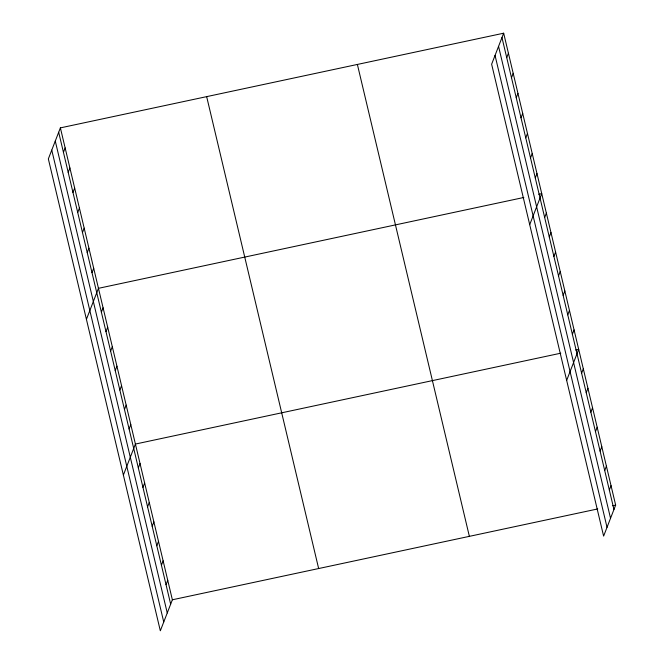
<?xml version="1.0" encoding="UTF-8"?>
<svg xmlns="http://www.w3.org/2000/svg" width="664" height="664" viewBox="0 0 664 664"><rect width="100%" height="100%" fill="white"/><g stroke="black" fill="none" stroke-linecap="round" stroke-linejoin="round"><path stroke-width="1" d="M60.383 127.878L48.347 158.895L160.331 630.8L172.366 599.783L60.383 127.878L503.669 33.2L615.652 505.105L603.617 536.122L491.634 64.217L503.669 33.2M63.437 152.322L65.138 147.939M68.201 172.374L69.894 167.992M72.957 192.435L74.659 188.045M77.713 212.488L79.414 208.106M82.477 232.541L84.179 228.159M87.233 252.602L88.934 248.212M91.997 272.655L93.699 268.273M86.42 319.342L98.455 288.325L523.83 197.474M101.376 312.18L103.069 307.797M105.991 331.643L107.692 327.261M110.614 351.107L112.316 346.724M115.229 370.578L116.93 366.188M119.852 390.042L121.553 385.659M124.467 409.505L126.168 405.123M129.09 428.977L130.791 424.587M123.379 475.075L135.406 444.058L560.781 353.198M138.328 467.904L140.029 463.522M142.943 487.376L144.644 482.985M147.566 506.839L149.267 502.457M152.189 526.303L153.89 521.921M156.804 545.766L158.505 541.384M161.427 565.238L163.128 560.848M166.042 584.702L167.743 580.319M506.723 57.644L508.425 53.253M511.487 77.696L513.189 73.314M516.243 97.749L517.945 93.367M521.008 117.81L522.701 113.419M525.764 137.863L527.465 133.481M530.519 157.924L532.221 153.533M535.284 177.977L536.985 173.594M529.714 224.664L541.741 193.647L538.753 194.286M544.663 217.501L546.364 213.111M549.277 236.965L550.979 232.583M553.9 256.428L555.602 252.046M558.515 275.892L560.217 271.51M563.138 295.364L564.84 290.981M567.753 314.827L569.455 310.445M572.376 334.291L574.078 329.908M566.666 380.389L578.693 349.372L575.713 350.011M581.614 373.226L583.316 368.844M586.237 392.69L587.939 388.307M590.852 412.161L592.554 407.771M595.475 431.625L597.177 427.243M600.09 451.088L601.791 446.706M604.713 470.56L606.415 466.169M609.328 490.024L611.029 485.641M172.366 599.783L597.741 508.931M612.664 505.744L615.652 505.105M501.967 37.582L613.951 509.487M498.556 46.372L610.54 518.277M495.045 55.427L607.029 527.332M357.381 64.441L469.365 536.346M206.662 96.637L318.645 568.542M58.681 132.269L170.665 604.165M55.27 141.05L167.253 612.955M51.759 150.105L163.742 622.01"/></g></svg>
